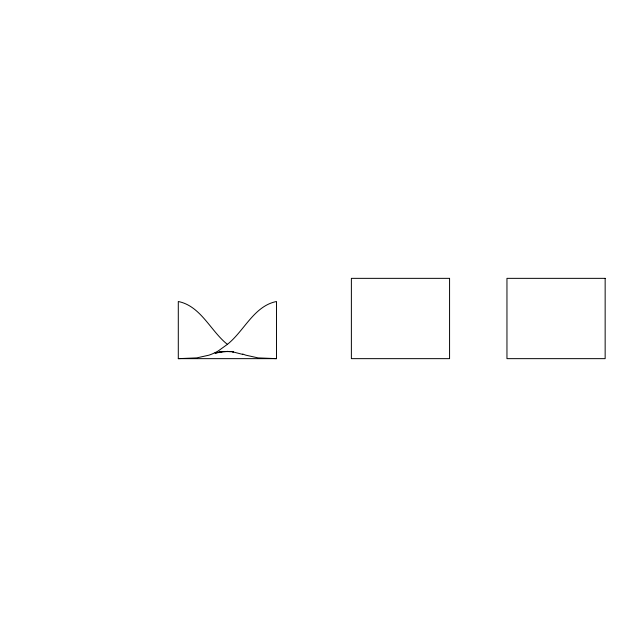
<?xml version="1.0" encoding="UTF-8"?>
<svg xmlns="http://www.w3.org/2000/svg" width="637" height="637" viewBox="0 0 637 637"><rect width="100%" height="100%" fill="white"/><g stroke="black" fill="none" stroke-linecap="round" stroke-linejoin="round"><path stroke-width="0.96" d="M227.393 344.362C244.242 330.993 253.9 306.031 276.49 301.508L276.49 358.647L178.296 358.647L178.296 301.508C200.886 306.031 210.544 330.993 227.393 344.362L218.188 350.987A51.923 51.923 0 0 1 208.984 355.159L196.706 357.898L178.296 358.647M218.188 352.635L221.254 351.887L215.115 353.105L221.254 351.99M215.115 352.763L224.328 351.505M221.254 351.99L227.393 351.425L233.532 351.871L231.995 351.656L242.737 354.411M276.49 358.647L258.081 357.898L245.802 355.159A51.923 51.923 0 0 1 242.737 354.005M227.393 351.425L224.328 351.592L230.459 351.592L227.393 351.425M449.571 278.353L351.377 278.353L351.377 358.647L449.571 358.647L449.571 278.353M605.15 278.353L506.956 278.353L506.956 358.647L605.15 358.647L605.15 278.353"/></g></svg>
